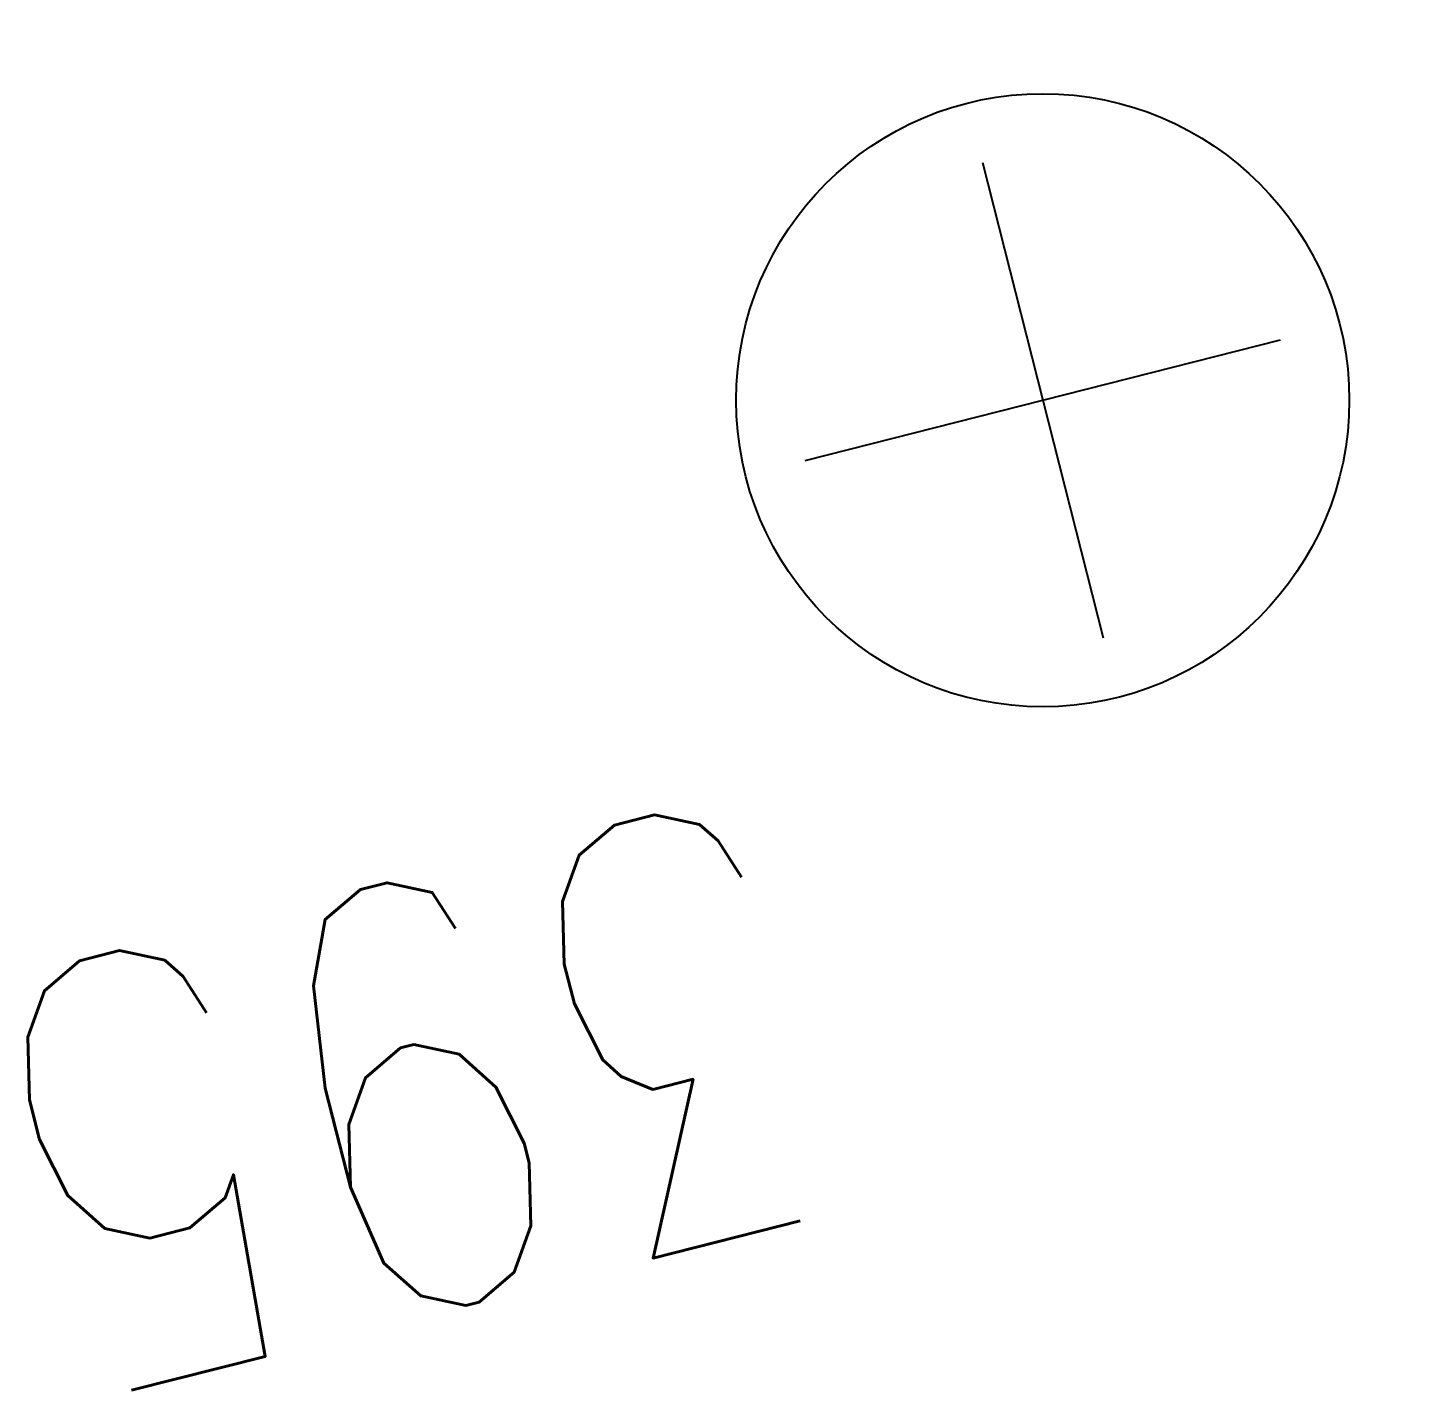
# Model space of a CAD drawing. Header units: metres. Extents: x 4462704 to 4462784, y 5794007 to 5794138.
# Drawn here: x 4462722.1353 to 4462722.3616, y 5794022.9377 to 5794023.1599 of the extents above; entities that cross this region are included whole.
import ezdxf
from ezdxf.enums import TextEntityAlignment as Align

# ---------------------------------------------------------------- set-up
doc = ezdxf.new("R2010")
doc.units = ezdxf.units.M
doc.layers.add('Keramik Pl.1', color=60, linetype='Continuous')
doc.styles.add('ROMANS', font='ROMANS.shx', dxfattribs={"width": 0.75})

# ---------------------------------------------------------------- blocks, each defined once
blk = doc.blocks.new('MESSPUNKT')
for p, q in [((0, -0.04), (0, 0.04)), ((0.04, 0), (-0.04, 0))]:
    blk.add_line(p, q)
blk.add_circle((0, 0), 0.05)
at = {"style": 'ROMANS', "width": 0.75, "flags": 1}
for tag, p in [('MESSWERT', (-0.06, 0.05)), ('STANDPUNKT', (-0.06, -0.05)), ('KOORDINATEN', (-0.06, -0.15))]:
    blk.add_attdef(tag, text='', height=0.07, dxfattribs=at).set_placement(p, align=Align.RIGHT)
at = {"style": 'ROMANS', "width": 0.75}
for tag, p in [('NUMMER', (0.06, 0.05)), ('INFO', (0.06, -0.15))]:
    blk.add_attdef(tag, p, '', height=0.07, dxfattribs=at)

msp = doc.modelspace()

# ---------------------------------------------------------------- block references
at = {"layer": 'Keramik Pl.1'}
ref = msp.add_blockref('MESSPUNKT', (4462722.3008, 5794023.09915, 52.742), dxfattribs=dict(at, rotation=194.2283887535801))
ref.add_attrib('NUMMER', '395', (4462722.25493, 5794023.03594, 52.742), dxfattribs={"layer": '0', "color": 0, "height": 0.07, "rotation": 194.2284, "style": 'ROMANS', "width": 0.75})
ref = msp.add_blockref('MESSPUNKT', (4462722.3008, 5794023.09915, 52.742), dxfattribs=dict(at, rotation=194.2283887535801))
ref.add_attrib('NUMMER', '395', (4462722.25493, 5794023.03594, 52.742), dxfattribs={"layer": '0', "color": 0, "height": 0.07, "rotation": 194.2284, "style": 'ROMANS', "width": 0.75})

doc.saveas('drawing.dxf')
